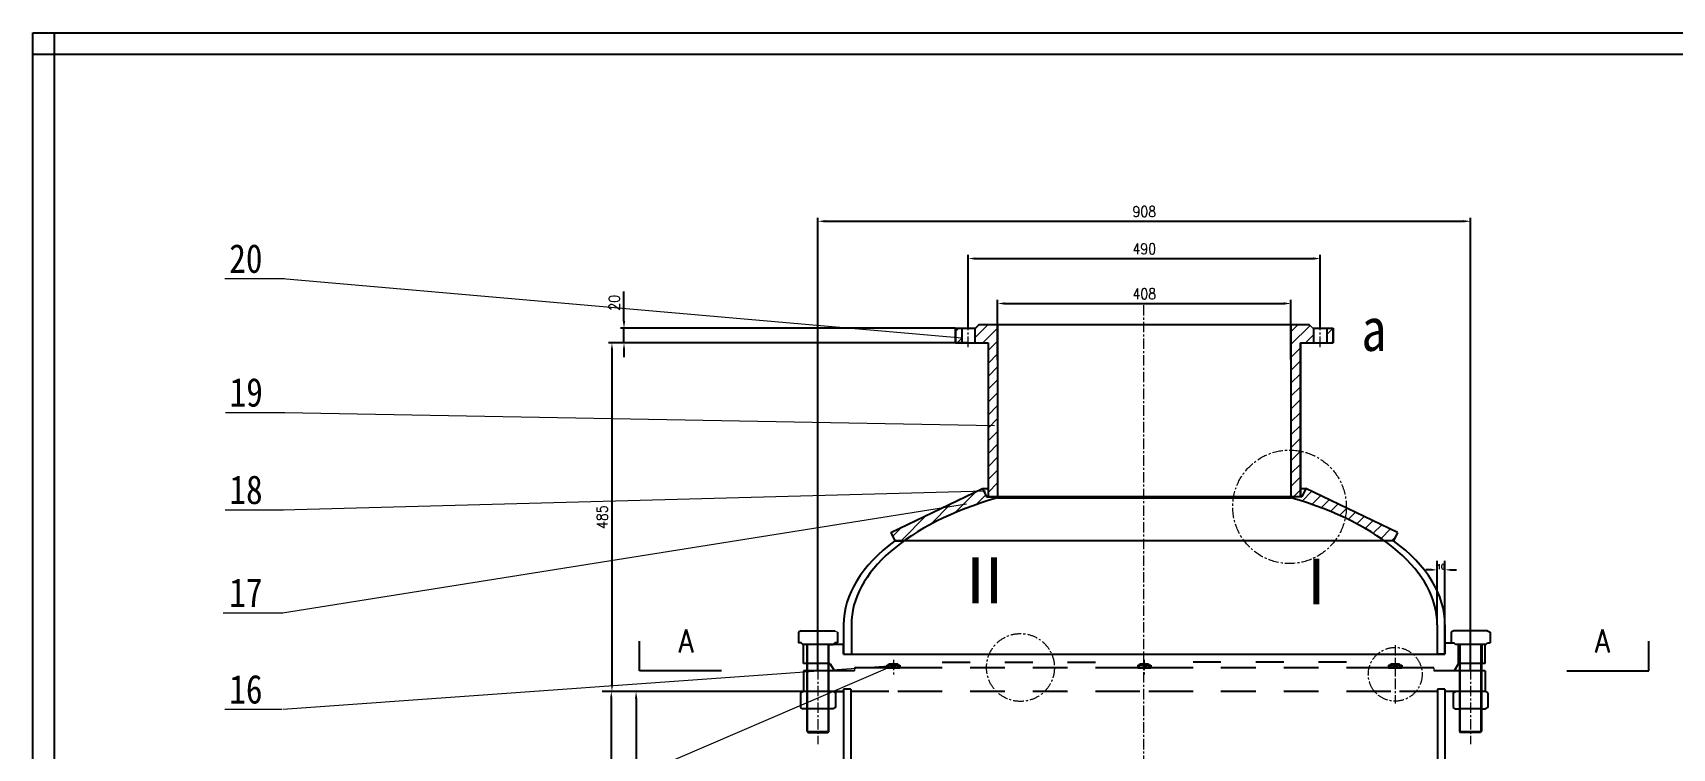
# Model space of a CAD drawing. Header units: millimetres. Extents: x -8339 to 1608, y -494 to 6634.
# Drawn here: x -8339 to -6057, y 5638 to 6634 of the extents above; entities that cross this region are included whole.
import ezdxf

# ---------------------------------------------------------------- set-up
doc = ezdxf.new("R2010")
doc.units = ezdxf.units.MM
doc.header["$LTSCALE"] = 38.72000122070312
doc.linetypes.add('CENTER', pattern=[0.6000000089406967, 0.375, -0.07500000298023224, 0.07500000298023224, -0.07500000298023224])
doc.layers.get('0').update_dxf_attribs({"lineweight": 18})
doc.layers.add('02___PRT_ALL_AXES', color=7, linetype='Continuous', lineweight=18)
doc.layers.add('3_ALL_AXES', color=7, linetype='Continuous', lineweight=18)
for name, color, linetype, lineweight, true_color in [('中心线', 7, 'CENTER', 18, 0xcc0000), ('剖面线', 2, 'Continuous', 18, 0xffff00), ('标注线', 3, 'Continuous', 9, 0x00ff00), ('细实线', 7, 'Continuous', 18, 0x002699)]:
    doc.layers.add(name, color=color, linetype=linetype, lineweight=lineweight, true_color=true_color)
doc.layers.add('粗实线', color=7, linetype='Continuous')
doc.styles.get("Standard").update_dxf_attribs({"font": 'txt.shx', "width": 0.85, "bigfont": 'gbcbig.shx'})
doc.styles.add('标注3.5', font='italic.shx', dxfattribs={"bigfont": 'gbcbig.shx'})
doc.dimstyles.new('ISO-25', dxfattribs={"dimtxt": 15, "dimasz": 10, "dimexe": 5, "dimexo": 0.625, "dimgap": 6, "dimtad": 1, "dimdec": 0, "dimtxsty": 'Standard', "dimcen": 2.5, "dimdle": 20, "dimadec": 0, "dimazin": 0, "dimtfac": 1, "dimtdec": 0, "dimtmove": 0, "dimatfit": 3, "dimfxl": 1, "dimlwd": -1, "dimlwe": -1, "dimarcsym": 0})
doc.dimstyles.get("Standard").update_dxf_attribs({"dimtxt": 30, "dimasz": 8, "dimexe": 0.18, "dimexo": 0.0625, "dimgap": 0.09, "dimtad": 1, "dimdsep": 46, "dimtxsty": 'Standard', "dimcen": 0.09, "dimdle": 16, "dimadec": 0, "dimazin": 0, "dimtfac": 1, "dimtofl": 0, "dimtmove": 0, "dimatfit": 3, "dimfxl": 1, "dimtolj": 1, "dimlwd": -1, "dimlwe": -1, "dimarcsym": 0})

# ---------------------------------------------------------------- blocks, each defined once
blk = doc.blocks.new('*X1')
at = {"layer": '粗实线', "linetype": 'Continuous'}
blk.add_hatch(color=0, dxfattribs=at).paths.add_polyline_path([(-6203.861734754509, 5745.595228676257), (-6195.861734754509, 5746.595228676257), (-6195.861734754509, 5744.595228676257)], flags=0)
at = {"layer": '粗实线', "color": 0, "linetype": 'Continuous'}
for p, q in [((-6089.789206487535, 5745.595228676257), (-6089.789206487535, 5786.764287259046)), ((-6089.789206487535, 5786.764287259046), (-6089.789206487535, 5786.764287259046)), ((-6203.861734754509, 5745.595228676257), (-6089.789206487535, 5745.595228676257))]:
    blk.add_line(p, q, dxfattribs=at)
blk = doc.blocks.new('*X2')
at = {"layer": '粗实线', "linetype": 'Continuous'}
blk.add_hatch(color=0, dxfattribs=at).paths.add_polyline_path([(-7380.431817162841, 5745.595228676257), (-7388.431817162841, 5744.595228676257), (-7388.431817162841, 5746.595228676257)], flags=0)
at = {"layer": '粗实线', "color": 0, "linetype": 'Continuous'}
for p, q in [((-7494.504345429829, 5745.595228676257), (-7494.504345429829, 5786.764287259046)), ((-7494.504345429829, 5786.764287259046), (-7494.504345429829, 5786.764287259046)), ((-7380.431817162841, 5745.595228676257), (-7494.504345429829, 5745.595228676257))]:
    blk.add_line(p, q, dxfattribs=at)
blk = doc.blocks.new('*X3')
at = {"layer": '标注线', "lineweight": 18}
for points in [[(-6392.524326981177, 5887.524360057509), (-6392.524326981177, 5884.857693390843), (-6384.524326981177, 5886.191026724176)], [(-6365.779429021176, 5887.524360057509), (-6365.779429021176, 5884.857693390843), (-6373.779429021176, 5886.191026724176)]]:
    blk.add_hatch(color=0, dxfattribs=at).paths.add_polyline_path(points, flags=0)
at = {"layer": '标注线', "color": 0, "lineweight": -2}
for p, q in [((-6384.524326981177, 5814.280942966252), (-6384.524326981177, 5898.863026724175)), ((-6373.779429021176, 5814.280942966252), (-6373.779429021176, 5898.863026724175)), ((-6392.524326981177, 5886.191026724176), (-6400.524326981177, 5886.191026724176)), ((-6365.779429021176, 5886.191026724176), (-6357.779429021176, 5886.191026724176))]:
    blk.add_line(p, q, dxfattribs=at)
at = {"layer": '标注线', "color": 0, "insert": (-6379.151878001177, 5890.691026724176), "char_height": 7, "width": 16.99999999999955, "attachment_point": 5}
blk.add_mtext('\\T1;10', dxfattribs=at)
blk = doc.blocks.new('*X6')
at = {"layer": '标注线', "lineweight": 18}
for points in [[(-7535.249824400109, 5709.023800106255), (-7532.583157733443, 5709.023800106255), (-7533.916491066776, 5717.023800106255)], [(-7535.249824400109, 5228.085024596259), (-7532.583157733443, 5228.085024596259), (-7533.916491066776, 5220.085024596259)]]:
    blk.add_hatch(color=0, dxfattribs=at).paths.add_polyline_path(points, flags=0)
at = {"layer": '标注线', "color": 0, "lineweight": -2}
for p, q in [((-7271.036571876181, 5717.023800106255), (-7546.588491066776, 5717.023800106255)), ((-7533.916491066776, 5709.023800106255), (-7533.916491066776, 5228.085024596259)), ((-7421.036571876181, 5220.085024596259), (-7546.588491066776, 5220.085024596259))]:
    blk.add_line(p, q, dxfattribs=at)
at = {"layer": '标注线', "color": 0, "insert": (-7539.916491066777, 5468.554412351256), "char_height": 10, "width": 36.42857142857201, "attachment_point": 5, "rotation": 90}
blk.add_mtext('\\T1;497', dxfattribs=at)
blk = doc.blocks.new('*X13')
at = {"layer": '标注线', "lineweight": 18}
for points in [[(-6986.258817821174, 6258.748786010235), (-6986.258817821174, 6255.415452676901), (-6996.258817821174, 6257.082119343568)], [(-6598.034734096175, 6258.748786010235), (-6598.034734096175, 6255.415452676901), (-6588.034734096175, 6257.082119343568)]]:
    blk.add_hatch(color=0, dxfattribs=at).paths.add_polyline_path(points, flags=0)
at = {"layer": '标注线', "color": 0, "lineweight": -2}
for p, q in [((-6996.258817821174, 6179.284916883755), (-6996.258817821174, 6262.082119343568)), ((-6986.258817821174, 6257.082119343568), (-6598.034734096175, 6257.082119343568)), ((-6588.034734096175, 6179.284916883755), (-6588.034734096175, 6262.082119343568))]:
    blk.add_line(p, q, dxfattribs=at)
at = {"layer": '标注线', "color": 0, "lineweight": 18, "insert": (-6792.146775958675, 6270.582119343568), "char_height": 15, "width": 54.64285714285734, "attachment_point": 5}
blk.add_mtext('\\T1;408', dxfattribs=at)
blk = doc.blocks.new('*X14')
at = {"layer": '标注线', "lineweight": 18}
for points in [[(-7027.044735141172, 6321.321257336942), (-7027.044735141172, 6317.987924003608), (-7037.044735141172, 6319.654590670275)], [(-6557.248816781069, 6321.321257336942), (-6557.248816781069, 6317.987924003608), (-6547.248816781069, 6319.654590670275)]]:
    blk.add_hatch(color=0, dxfattribs=at).paths.add_polyline_path(points, flags=0)
at = {"layer": '标注线', "color": 0, "lineweight": -2}
for p, q in [((-7037.044735141172, 6223.198182191258), (-7037.044735141172, 6324.654590670275)), ((-6547.248816781069, 6223.198182191258), (-6547.248816781069, 6324.654590670275)), ((-7027.044735141172, 6319.654590670275), (-6557.248816781069, 6319.654590670275))]:
    blk.add_line(p, q, dxfattribs=at)
at = {"layer": '标注线', "color": 0, "lineweight": 18, "insert": (-6792.146775961121, 6333.154590670275), "char_height": 15, "width": 54.64285714285734, "attachment_point": 5}
blk.add_mtext('\\T1;490', dxfattribs=at)
blk = doc.blocks.new('*X15')
at = {"layer": '标注线', "lineweight": 18}
for points in [[(-7236.228408611177, 6373.226083815718), (-7236.228408611177, 6369.892750482384), (-7246.228408611177, 6371.559417149051)], [(-6348.065143291018, 6373.226083815718), (-6348.065143291018, 6369.892750482384), (-6338.065143291018, 6371.559417149051)]]:
    blk.add_hatch(color=0, dxfattribs=at).paths.add_polyline_path(points, flags=0)
at = {"layer": '标注线', "color": 0, "lineweight": -2}
for p, q in [((-7246.228408611177, 5746.220228676257), (-7246.228408611177, 6376.559417149051)), ((-7236.228408611177, 6371.559417149051), (-6348.065143291018, 6371.559417149051)), ((-6338.065143291018, 5746.220228676257), (-6338.065143291018, 6376.559417149051))]:
    blk.add_line(p, q, dxfattribs=at)
at = {"layer": '标注线', "color": 0, "lineweight": 18, "insert": (-6792.146775951098, 6385.059417149051), "char_height": 15, "width": 54.64285714285734, "attachment_point": 5}
blk.add_mtext('\\T1;908', dxfattribs=at)
blk = doc.blocks.new('*X16')
at = {"layer": '标注线', "lineweight": 18}
for points in [[(-7534.659916451415, 6192.16501892626), (-7531.326583118081, 6192.16501892626), (-7532.993249784748, 6202.16501892626)], [(-7534.659916451415, 5727.023800106255), (-7531.326583118082, 5727.023800106255), (-7532.993249784749, 5717.023800106255)]]:
    blk.add_hatch(color=0, dxfattribs=at).paths.add_polyline_path(points, flags=0)
at = {"layer": '标注线', "color": 0, "lineweight": -2}
for p, q in [((-7037.669735141172, 6202.16501892626), (-7537.993249784748, 6202.16501892626)), ((-7532.993249784748, 6192.16501892626), (-7532.993249784749, 5727.023800106255)), ((-7267.261571876182, 5717.023800106255), (-7537.993249784749, 5717.023800106255))]:
    blk.add_line(p, q, dxfattribs=at)
at = {"layer": '标注线', "color": 0, "lineweight": 18, "insert": (-7546.493249784749, 5959.594409516257), "char_height": 15, "width": 54.64285714285734, "attachment_point": 5, "rotation": 90}
blk.add_mtext('\\T1;485', dxfattribs=at)
blk = doc.blocks.new('*X18')
at = {"layer": '标注线', "lineweight": 30}
for points in [[(-7501.057253516338, 5707.023800106255), (-7497.723920183004, 5707.023800106255), (-7499.390586849671, 5717.023800106255)], [(-7501.057253516339, 1608.184748253483), (-7497.723920183005, 1608.184748253483), (-7499.390586849672, 1598.184748253483)]]:
    blk.add_hatch(color=0, dxfattribs=at).paths.add_polyline_path(points, flags=0)
at = {"layer": '标注线', "color": 0, "lineweight": -2}
for p, q in [((-7267.261571876182, 5717.023800106255), (-7504.390586849671, 5717.023800106255)), ((-7499.390586849671, 5707.023800106255), (-7499.390586849672, 1608.184748253483)), ((-7238.988435139292, 1598.184748253483), (-7504.390586849672, 1598.184748253483))]:
    blk.add_line(p, q, dxfattribs=at)
at = {"layer": '标注线', "color": 0, "lineweight": 18, "insert": (-7512.890586849672, 3657.604274179868), "char_height": 15, "width": 72.85714285714266, "attachment_point": 5, "rotation": 90}
blk.add_mtext('\\T1;4119', dxfattribs=at)
blk = doc.blocks.new('*X22')
at = {"layer": '标注线', "lineweight": 18}
for points in [[(-7517.904267904047, 6232.573182191258), (-7514.570934570713, 6232.573182191258), (-7516.23760123738, 6222.573182191258)], [(-7517.904267904047, 6192.16501892626), (-7514.570934570713, 6192.16501892626), (-7516.23760123738, 6202.16501892626)]]:
    blk.add_hatch(color=0, dxfattribs=at).paths.add_polyline_path(points, flags=0)
at = {"layer": '标注线', "color": 0, "lineweight": -2}
for p, q in [((-7516.23760123738, 6232.573182191258), (-7516.23760123738, 6273.698182191258)), ((-7055.557287211182, 6222.573182191258), (-7521.23760123738, 6222.573182191258)), ((-7516.23760123738, 6202.16501892626), (-7516.23760123738, 6222.573182191258)), ((-7055.557287211182, 6202.16501892626), (-7521.23760123738, 6202.16501892626)), ((-7516.23760123738, 6192.16501892626), (-7516.23760123738, 6182.16501892626))]:
    blk.add_line(p, q, dxfattribs=at)
at = {"layer": '标注线', "color": 0, "lineweight": 18, "insert": (-7529.737601237382, 6258.135682191257), "char_height": 15, "width": 36.42857142857201, "attachment_point": 5, "rotation": 90}
blk.add_mtext('\\T1;20', dxfattribs=at)

msp = doc.modelspace()

# ---------------------------------------------------------------- hatches: boundary and pattern name
at = {"layer": '剖面线'}
h = msp.add_hatch(dxfattribs=at)
h.set_pattern_fill('ANSI31', color=256, scale=4, style=0)
h.set_pattern_definition([(45, (0, 0), (-8.980256121069152, 8.980256121069154), [])])
edge = h.paths.add_edge_path(flags=0)
edge.add_ellipse((-6792.146775961171, 5809.880942966252), major_axis=(-407.6224489800001, 4.991935274039624e-14), ratio=0.5006633789999999, start_angle=319.1247960990398, end_angle=340.7159916662624)
edge.add_line((-6996.258817830008, 5986.533781984543), (-6996.258817821174, 5987.996249646256))
edge.add_line((-6996.258817821174, 5987.996249646256), (-7011.534531061175, 5987.996249646256))
edge.add_line((-7011.534531061175, 5987.996249646256), (-7017.128262226172, 5999.652069256254))
edge.add_line((-7017.12826222618, 5999.652069256254), (-7144.679282636179, 5938.439203776257))
edge.add_line((-7144.679282636179, 5938.439203776257), (-7139.085551471174, 5926.783384161254))
edge.add_line((-7139.085551471174, 5926.783384161254), (-7126.26666976174, 5926.783384161254))
edge = h.paths.add_edge_path(flags=0)
edge.add_line((-6996.258817821189, 6227.675223006261), (-7021.769021906185, 6227.675223006261))
edge.add_line((-7021.769021906178, 6227.675223006261), (-7026.871062721185, 6222.573182191261))
edge.add_line((-7026.871062721185, 6222.573182191261), (-7027.861061671182, 6222.573182191261))
edge.add_line((-7027.861061671182, 6222.573182191261), (-7027.861061671182, 6202.165018926264))
edge.add_line((-7027.861061671182, 6202.165018926264), (-7009.524123946177, 6202.16501892626))
edge.add_line((-7009.524123946177, 6202.16501892626), (-7009.524123946177, 5988.611356953561))
edge.add_arc((-6836.712180523681, 5420.25112939983), 594.0516105982624, 106.9120802623588, 106.9184447645656)
edge.add_ellipse((-6792.146775961171, 5809.880942966252), major_axis=(418.36734694, 0), ratio=0.5, start_angle=140.5725146487556, end_angle=140.9277378798295)
edge.add_arc((-6836.712196230538, 5420.251180810027), 594.051556842174, 107.0073742132726, 107.0196533418708)
edge.add_ellipse((-6792.146775961171, 5809.880942966252), major_axis=(418.36734694, 0), ratio=0.5, start_angle=140.5725146487556, end_angle=140.9277378798295)
edge.add_arc((-6836.712140576105, 5420.250999757072), 594.0517462559909, 107.1090160319585, 107.1148395082104)
edge.add_line((-7011.534360153776, 5987.996249646256), (-6996.258817821182, 5987.996249646256))
edge.add_line((-6996.258817821174, 5987.996249646256), (-6996.258817821174, 6227.675223006261))
h.paths.add_polyline_path([(-7046.228408611177, 6222.573182191258), (-7054.932287211182, 6222.573182191258), (-7054.932287211167, 6202.165018926264), (-7046.228408611177, 6202.165018926264)], flags=0)
h.paths.add_polyline_path([(-6556.432490246168, 6222.573182191258), (-6557.422489196179, 6222.573182191258), (-6562.524530011172, 6227.675223006258), (-6574.769427971173, 6227.675223006258), (-6588.034734096175, 6227.675223006258), (-6588.034734096175, 6129.644610761252), (-6588.034734096175, 6068.420120966251), (-6588.034734096175, 5987.996249646256), (-6572.759020856175, 5987.996249646256), (-6574.769427971173, 5988.61141432126), (-6574.769427971173, 6068.420120966251), (-6574.769427971173, 6129.644610761252), (-6574.769427971173, 6202.165018926256), (-6556.432490246168, 6202.165018926256)], flags=0)
h.paths.add_polyline_path([(-6529.361264706183, 6222.573182191261), (-6538.065143306188, 6222.573182191261), (-6538.065143306173, 6202.16501892626), (-6529.361264706183, 6202.16501892626)], flags=0)
edge = h.paths.add_edge_path(flags=0)
edge.add_line((-6567.16528969117, 5999.652069256261), (-6572.759042858933, 5987.996203798471))
edge.add_line((-6572.759042858933, 5987.996203798471), (-6572.759191752183, 5987.996249646256))
edge.add_line((-6572.75919175218, 5987.996249646256), (-6588.034734096172, 5987.996249646256))
edge.add_line((-6588.034734096175, 5987.996249646256), (-6588.034734096175, 5986.533781985652))
edge.add_ellipse((-6792.146775961171, 5809.880942966252), major_axis=(-407.6224489800001, 4.991935274039624e-14), ratio=0.5006633789999999, start_angle=199.2840083337376, end_angle=220.8752039016279)
edge.add_line((-6458.026882160601, 5926.78338416125), (-6445.208000446172, 5926.78338416125))
edge.add_line((-6445.208000446176, 5926.78338416125), (-6439.614269281171, 5938.439203776254))
edge.add_line((-6439.614269281171, 5938.439203776254), (-6567.165289691166, 5999.652069256261))

# ---------------------------------------------------------------- linework, layer by layer
at = {"color": 7, "linetype": 'Continuous'}
for p, q in [((-6588.034734096175, 6227.675223006258), (-6574.769427971173, 6227.675223006258)), ((-6574.769427971173, 6227.675223006258), (-6562.524530011172, 6227.675223006258)), ((-6562.524530011172, 6227.675223006258), (-6557.422489196179, 6222.573182191258)), ((-6562.524530011172, 6227.675223006258), (-6557.422489196179, 6222.573182191258)), ((-6557.422489196179, 6222.573182191258), (-6556.432490246168, 6222.573182191258)), ((-6538.065143306173, 6202.16501892626), (-6529.361264706183, 6202.16501892626)), ((-7009.524123946177, 6129.644610761252), (-7009.524123946177, 6068.420120966251)), ((-6996.258817821174, 6129.644610761252), (-6996.258817821174, 6068.420120966251)), ((-7222.759020856175, 5801.411555206259), (-7219.128293936171, 5799.315354041255)), ((-7222.759020856175, 5801.411555206259), (-7219.128293936171, 5799.315354041255)), ((-7267.312592286181, 5782.329922556253), (-7261.534531061175, 5782.329922556253)), ((-7257.963102491181, 5782.329922556253), (-7266.636571876182, 5782.329922556253)), ((-7230.922286161179, 5782.329922556253), (-7230.922286161179, 5661.411555206252)), ((-6353.371265756171, 5782.329922556253), (-6359.149326981177, 5782.329922556253)), ((-6317.656980041168, 5782.329922556253), (-6326.330449426169, 5782.329922556253)), ((-6316.980959631183, 5782.329922556253), (-6322.759020856175, 5782.329922556253)), ((-6322.759020856175, 5782.329922556253), (-6322.759020856175, 5661.411555206252)), ((-7257.963102491181, 5755.799310311255), (-7266.636571876182, 5755.799310311255)), ((-7210.514122896174, 5769.064616431251), (-7199.769224936173, 5769.064616431251)), ((-7205.412082081181, 5769.064616431251), (-7210.514122896174, 5769.064616431251)), ((-7200.310041266174, 5769.064616431251), (-7205.412082081181, 5769.064616431251)), ((-7038.769153186179, 5757.840126636258), (-7034.687520531182, 5757.840126636258)), ((-6986.153530846176, 5757.840126636258), (-6982.071898191179, 5757.840126636258)), ((-6951.459653291183, 5757.840126636258), (-6947.378020641177, 5757.840126636258)), ((-6898.84403095118, 5757.840126636258), (-6894.762398301174, 5757.840126636258)), ((-6864.150153401178, 5757.840126636258), (-6860.06852074618, 5757.840126636258)), ((-6724.22503117117, 5757.840126636258), (-6720.143398516172, 5757.840126636258)), ((-6689.531153616176, 5757.840126636258), (-6685.449520966185, 5757.840126636258)), ((-6636.915531276173, 5757.840126636258), (-6632.833898626182, 5757.840126636258)), ((-6602.221653726171, 5757.840126636258), (-6598.140021071174, 5757.840126636258)), ((-6549.606031386183, 5757.840126636258), (-6545.524398731171, 5757.840126636258)), ((-6514.912153836181, 5757.840126636258), (-6510.830521181168, 5757.840126636258)), ((-6349.799837181171, 5755.799310311255), (-6350.820245346172, 5755.799310311255)), ((-7260.276878001169, 5717.023800106255), (-7267.146775961171, 5717.023800106255)), ((-7260.276878001169, 5717.023800106255), (-7267.146775961171, 5717.023800106255)), ((-7225.310041266174, 5717.023800106255), (-7232.179939226176, 5717.023800106255)), ((-7225.310041266174, 5717.023800106255), (-7232.179939226176, 5717.023800106255)), ((-6362.219593341172, 5715.155446896259), (-6358.983510651175, 5717.023800106255)), ((-6358.983510651175, 5717.023800106255), (-6352.113612691174, 5717.023800106255)), ((-6358.983510651175, 5717.023800106255), (-6352.113612691174, 5717.023800106255)), ((-6324.289633101173, 5717.023800106255), (-6351.840653511173, 5717.023800106255)), ((-6324.01667391618, 5717.023800106255), (-6317.146775961171, 5717.023800106255)), ((-6324.01667391618, 5717.023800106255), (-6317.146775961171, 5717.023800106255)), ((-7261.534531061175, 5661.411555206252), (-7230.922286161179, 5661.411555206252)), ((-6353.371265756171, 5661.411555206252), (-6322.759020856175, 5661.411555206252))]:
    msp.add_line(p, q, dxfattribs=at)
at = {"color": 2, "linetype": 'Continuous'}
for p, q in [((-7260.429939226176, 5660.306963374862), (-7260.429939226176, 5782.329922556253)), ((-7232.026878001184, 5660.306963369856), (-7232.026878001184, 5782.329922556253)), ((-6352.26667391618, 5660.306963369863), (-6352.26667391618, 5782.329922556253)), ((-6323.863612691174, 5660.306963374862), (-6323.863612691174, 5782.329922556253))]:
    msp.add_line(p, q, dxfattribs=at)
at = {"layer": '02___PRT_ALL_AXES', "color": 7, "linetype": 'Continuous'}
for p, q in [((-7121.997020421172, 5749.676861331254), (-7160.772530626172, 5749.676861331254)), ((-6798.269224941178, 5749.676861331251), (-6811.534531061175, 5749.676861331254)), ((-6772.759020856175, 5749.676861331254), (-6786.024326991174, 5749.676861331258)), ((-6423.521021291178, 5749.676861331254), (-6462.296531496178, 5749.676861331254)), ((-7257.963102491181, 5745.595228676257), (-7225.768663491182, 5745.595228676257)), ((-7223.398196336174, 5745.595228676257), (-7199.928808576181, 5745.595228676257)), ((-6389.085551471174, 5745.595228676257), (-6360.895355581176, 5745.595228676257)), ((-6358.524888426183, 5745.595228676257), (-6326.330449426169, 5745.595228676257)), ((-7257.963102491181, 5717.023800106255), (-7225.768663491182, 5717.023800106255)), ((-7032.686320546171, 5717.023800106255), (-7034.687520531182, 5717.023800106255)), ((-6384.364743341169, 5717.023800106255), (-6383.983510651175, 5717.023800106255)), ((-6373.779429021176, 5717.023800106255), (-6360.895355581176, 5717.023800106255)), ((-6358.524888426183, 5717.023800106255), (-6326.330449426169, 5717.023800106255))]:
    msp.add_line(p, q, dxfattribs=at)
at = {"layer": '3_ALL_AXES', "color": 7, "linetype": 'Continuous'}
for p, q in [((-6792.146775961171, 5759.877016866254), (-6792.146775961171, 5757.840126636258)), ((-6442.908776391182, 5759.877016866254), (-6442.908776391182, 5757.840126636258)), ((-6373.779429021176, 5717.023800106255), (-6358.983510651175, 5717.023800106255))]:
    msp.add_line(p, q, dxfattribs=at)
at = {"layer": '中心线'}
for p, q in [((-6793.185363911341, 6254.78142807221), (-6793.185363911353, 1036.976941026765)), ((-7037.044735141172, 6196.492576402432), (-7037.044735141172, 6228.800237645499)), ((-6547.248816780529, 6196.49257640754), (-6547.248816781198, 6228.800237650607)), ((-7246.228408611177, 5817.661866815733), (-7246.228408611177, 5643.41147102017)), ((-6338.065143297049, 5817.661866853721), (-6338.065143282468, 5643.411471058158)), ((-6442.908776396173, 5781.310724152516), (-6442.908776396173, 5700.244803888754))]:
    msp.add_line(p, q, dxfattribs=at)
at = {"layer": '中心线', "lineweight": 18}
for p, q in [((-7141.384775523679, 5760.858526699339), (-7141.384775523679, 5738.858097517966)), ((-6792.146775961178, 5760.858526699339), (-6792.146775961178, 5738.858097517966)), ((-6442.908776396181, 5760.85852669934), (-6442.908776396181, 5738.858097517968))]:
    msp.add_line(p, q, dxfattribs=at)
msp.add_circle((-6590, 5974), 79, dxfattribs=at)
at = {"layer": '中心线'}
for centre, radius in [((-6964.443633915421, 5750.263776749574), 47.22675422042448), ((-6442.908776396173, 5740.777764020635), 37.43230747910275)]:
    msp.add_circle(centre, radius, dxfattribs=at)
at = {"layer": '粗实线', "color": 7, "linetype": 'Continuous'}
for p, q in [((-8339.00000152683, -494.0000012342641), (-8339.00000152683, 6633.999998765732)), ((-8339.00000152683, 6633.999998765732), (-3299.000001526831, 6633.999998765732)), ((-8309.00000152683, -494.0000012342641), (-8309.00000152683, 6633.999998765732)), ((-8339.00000152683, 6603.999998765732), (-3299.000001526831, 6603.999998765732)), ((-7054.932287211182, 6222.573182191258), (-7054.932287211182, 6202.16501892626)), ((-7054.932287211182, 6222.573182191258), (-7046.228408611177, 6222.573182191258)), ((-7054.932287211182, 6222.573182191258), (-7026.87106272117, 6222.573182191258)), ((-7054.932287211182, 6202.16501892626), (-7054.932287211182, 6222.573182191258)), ((-7046.228408611177, 6222.573182191258), (-7046.228408611177, 6202.16501892626)), ((-7046.228408611177, 6222.573182191258), (-7046.228408611177, 6202.16501892626)), ((-7027.861061671182, 6222.573182191258), (-7027.861061671182, 6202.16501892626)), ((-7027.861061671182, 6222.573182191258), (-7026.87106272117, 6222.573182191258)), ((-7027.861061671182, 6222.573182191258), (-7027.861061671182, 6202.16501892626)), ((-7021.769021906178, 6227.675223006258), (-7026.87106272117, 6222.573182191258)), ((-7021.769021906178, 6227.675223006258), (-7026.87106272117, 6222.573182191258)), ((-7021.769021906178, 6227.675223006258), (-7009.524123946177, 6227.675223006258)), ((-7021.769021906178, 6227.675223006258), (-6562.524530011172, 6227.675223006258)), ((-7009.524123946177, 6227.675223006258), (-6996.258817821174, 6227.675223006258)), ((-6996.258817821174, 6227.675223006258), (-6996.258817821174, 6129.644610761252)), ((-6996.258817821174, 6227.675223006258), (-6996.258817821174, 5986.533781976252)), ((-6588.034734096175, 6227.675223006258), (-6588.034734096175, 6129.644610761252)), ((-6588.034734096175, 6227.675223006258), (-6588.034734096175, 5986.533781976252)), ((-6557.422489196179, 6222.573182191258), (-6529.361264706183, 6222.573182191258)), ((-6556.432490246168, 6222.573182191258), (-6556.432490246168, 6202.16501892626)), ((-6556.432490246168, 6222.573182191258), (-6556.432490246168, 6202.16501892626)), ((-6538.065143306173, 6222.573182191258), (-6538.065143306173, 6202.16501892626)), ((-6538.065143306173, 6222.573182191258), (-6529.361264706183, 6222.573182191258)), ((-6538.065143306173, 6222.573182191258), (-6538.065143306173, 6202.16501892626)), ((-6529.361264706183, 6222.573182191258), (-6529.361264706183, 6202.16501892626)), ((-6529.361264706183, 6202.16501892626), (-6529.361264706183, 6222.573182191258)), ((-7054.932287211182, 6202.16501892626), (-7046.228408611177, 6202.16501892626)), ((-7054.932287211182, 6202.16501892626), (-7009.524123946177, 6202.16501892626)), ((-7027.861061671182, 6202.16501892626), (-7009.524123946177, 6202.16501892626)), ((-7009.524123946177, 6202.16501892626), (-7009.524123946177, 6129.644610761252)), ((-7009.524123946177, 6202.16501892626), (-7009.524123946177, 5988.611414321256)), ((-6574.769427971173, 6202.16501892626), (-6556.432490246168, 6202.16501892626)), ((-6574.769427971173, 6202.16501892626), (-6574.769427971173, 6129.644610761252)), ((-6574.769427971173, 6202.16501892626), (-6529.361264706183, 6202.16501892626)), ((-6574.769427971173, 5988.611414321256), (-6574.769427971173, 6202.16501892626)), ((-6588.034734096175, 6129.644610761252), (-6588.034734096175, 6068.420120966251)), ((-6574.769427971173, 6129.644610761252), (-6574.769427971173, 6068.420120966251)), ((-7009.524123946177, 6068.420120966251), (-7009.524123946177, 5988.611414321256)), ((-6996.258817821174, 6068.420120966251), (-6996.258817821174, 5986.533781976252)), ((-6588.034734096175, 6068.420120966251), (-6588.034734096175, 5986.533781976252)), ((-6574.769427971173, 6068.420120966251), (-6574.769427971173, 5988.611414321256)), ((-7144.679282636179, 5938.439203776254), (-7017.12826222618, 5999.652069256257)), ((-7144.679282636179, 5938.439203776254), (-7017.12826222618, 5999.652069256257)), ((-7017.12826222618, 5999.652069256257), (-7011.534531061175, 5987.996249646256)), ((-7017.12826222618, 5999.652069256257), (-7009.524123946177, 5999.652069256257)), ((-7017.12826222618, 5999.652069256257), (-7011.534531061175, 5987.996249646256)), ((-6996.258817821174, 5986.533781976252), (-6588.034734096175, 5986.533781976252)), ((-6574.769427971173, 5999.652069256257), (-6567.16528969117, 5999.652069256257)), ((-6574.769427971173, 5988.611414321256), (-6572.759020856175, 5987.996249646256)), ((-6567.16528969117, 5999.652069256257), (-6572.759020856175, 5987.996249646256)), ((-6567.16528969117, 5999.652069256257), (-6572.759020856175, 5987.996249646256)), ((-6439.614269281171, 5938.439203776254), (-6567.16528969117, 5999.652069256257)), ((-6439.614269281171, 5938.439203776254), (-6567.16528969117, 5999.652069256257)), ((-7144.679282636179, 5938.439203776254), (-7139.085551471174, 5926.783384161254)), ((-7144.679282636179, 5938.439203776254), (-7139.085551471174, 5926.783384161254)), ((-6439.614269281171, 5938.439203776254), (-6445.208000446176, 5926.783384161254)), ((-6439.614269281171, 5938.439203776254), (-6445.208000446176, 5926.783384161254)), ((-7269.697796366178, 5801.411555206259), (-7273.328523286183, 5799.315354041255)), ((-7269.697796366178, 5801.411555206259), (-7273.328523286183, 5799.315354041255)), ((-7273.328523286183, 5799.315354041255), (-7273.328523286183, 5784.715126636251)), ((-7273.328523286183, 5799.315354041255), (-7273.328523286183, 5784.715126636251)), ((-7269.697796366178, 5801.411555206259), (-7222.759020856175, 5801.411555206259)), ((-7269.697796366178, 5801.411555206259), (-7222.759020856175, 5801.411555206259)), ((-7219.128293936171, 5799.315354041255), (-7219.128293936171, 5784.715126636251)), ((-7219.128293936171, 5799.315354041255), (-7219.128293936171, 5784.715126636251)), ((-7210.514122896174, 5809.880942966252), (-7210.514122896174, 5769.064616431251)), ((-7210.514122896174, 5809.880942966252), (-7210.514122896174, 5769.064616431251)), ((-7199.769224936173, 5809.880942966252), (-7199.769224936173, 5769.064616431251)), ((-7199.769224936173, 5809.880942966252), (-7199.769224936173, 5769.064616431251)), ((-6384.524326981177, 5809.880942966252), (-6384.524326981177, 5769.064616431251)), ((-6384.524326981177, 5809.880942966252), (-6384.524326981177, 5769.064616431251)), ((-6373.779429021176, 5809.880942966252), (-6373.779429021176, 5769.064616431251)), ((-6373.779429021176, 5769.064616431251), (-6373.779429021176, 5809.880942966252)), ((-6361.534531061175, 5801.411555206259), (-6365.165257981179, 5799.315354041255)), ((-6361.534531061175, 5801.411555206259), (-6365.165257981179, 5799.315354041255)), ((-6365.165257981179, 5799.315354041255), (-6365.165257981179, 5784.715126636251)), ((-6365.165257981179, 5799.315354041255), (-6365.165257981179, 5784.715126636251)), ((-6314.595755551171, 5801.411555206259), (-6361.534531061175, 5801.411555206259)), ((-6314.595755551171, 5801.411555206259), (-6361.534531061175, 5801.411555206259)), ((-6314.595755551171, 5801.411555206259), (-6310.965028631182, 5799.315354041255)), ((-6314.595755551171, 5801.411555206259), (-6310.965028631182, 5799.315354041255)), ((-6310.965028631182, 5799.315354041255), (-6310.965028631182, 5784.715126636251)), ((-6310.965028631182, 5799.315354041255), (-6310.965028631182, 5784.715126636251)), ((-7269.697796366178, 5784.715126636251), (-7273.328523286183, 5784.715126636251)), ((-7269.697796366178, 5784.715126636251), (-7273.328523286183, 5784.715126636251)), ((-7267.312592286181, 5782.329922556253), (-7269.697796366178, 5784.715126636251)), ((-7267.312592286181, 5782.329922556253), (-7269.697796366178, 5784.715126636251)), ((-7225.144224936173, 5782.329922556253), (-7267.312592286181, 5782.329922556253)), ((-7266.636571876182, 5755.799310311255), (-7266.636571876182, 5782.329922556253)), ((-7266.636571876182, 5755.799310311255), (-7266.636571876182, 5782.329922556253)), ((-7261.534531061175, 5782.329922556253), (-7261.534531061175, 5661.411555206252)), ((-7261.534531061175, 5661.411555206252), (-7261.534531061175, 5782.329922556253)), ((-7210.514122896174, 5782.329922556253), (-7234.493714736179, 5782.329922556253)), ((-7230.922286161179, 5782.329922556253), (-7225.144224936173, 5782.329922556253)), ((-7230.922286161179, 5661.411555206252), (-7230.922286161179, 5782.329922556253)), ((-7225.144224936173, 5782.329922556253), (-7222.759020856175, 5784.715126636251)), ((-7225.144224936173, 5782.329922556253), (-7222.759020856175, 5784.715126636251)), ((-7219.128293936171, 5784.715126636251), (-7222.759020856175, 5784.715126636251)), ((-7219.128293936171, 5784.715126636251), (-7222.759020856175, 5784.715126636251)), ((-7210.514122896174, 5779.268698066257), (-7210.514122896174, 5782.329922556253)), ((-7210.514122896174, 5769.064616431251), (-7210.514122896174, 5779.268698066257)), ((-6373.779429021176, 5784.715126636251), (-6361.534531061175, 5784.715126636251)), ((-6373.779429021176, 5779.268698066257), (-6373.779429021176, 5782.329922556253)), ((-6373.779429021176, 5769.064616431251), (-6373.779429021176, 5779.268698066257)), ((-6365.165257981179, 5784.715126636251), (-6361.534531061175, 5784.715126636251)), ((-6359.149326981177, 5782.329922556253), (-6361.534531061175, 5784.715126636251)), ((-6359.149326981177, 5782.329922556253), (-6361.534531061175, 5784.715126636251)), ((-6316.980959631183, 5782.329922556253), (-6359.149326981177, 5782.329922556253)), ((-6353.371265756171, 5782.329922556253), (-6353.371265756171, 5661.411555206252)), ((-6353.371265756171, 5782.329922556253), (-6353.371265756171, 5661.411555206252)), ((-6322.759020856175, 5782.329922556253), (-6322.759020856175, 5661.411555206252)), ((-6321.993714733676, 5755.799310311255), (-6321.993714733676, 5782.329922556253)), ((-6317.656980041168, 5755.799310311255), (-6317.656980041168, 5782.329922556253)), ((-6317.656980041168, 5755.799310311255), (-6317.656980041168, 5782.329922556253)), ((-6316.980959631183, 5782.329922556253), (-6314.595755551171, 5784.715126636251)), ((-6316.980959631183, 5782.329922556253), (-6314.595755551171, 5784.715126636251)), ((-6314.595755551171, 5784.715126636251), (-6310.965028631182, 5784.715126636251)), ((-6314.595755551171, 5784.715126636251), (-6310.965028631182, 5784.715126636251)), ((-7257.963102491181, 5755.799310311255), (-7266.636571876182, 5755.799310311255)), ((-7233.473306571178, 5755.799310311255), (-7234.493714736179, 5755.799310311255)), ((-7229.649813663012, 5755.799310274657), (-7234.493714736179, 5755.799310311255)), ((-7210.514122896174, 5769.064616431251), (-6373.779429021176, 5769.064616431251)), ((-7150.568448993669, 5753.297222820011), (-7132.201102053675, 5753.297222820011)), ((-7150.568448993669, 5753.297222820011), (-7150.568448993669, 5750.440079960014)), ((-7147.507224503673, 5753.297222820011), (-7147.507224503673, 5755.542120775014)), ((-7147.485584243682, 5755.542120775014), (-7135.283966803677, 5755.542120775014)), ((-7135.262326543686, 5753.297222820011), (-7135.262326543686, 5755.542120775014)), ((-7132.201102053675, 5753.297222820011), (-7132.201102053675, 5750.440079960014)), ((-7073.463030736167, 5757.840126636258), (-7069.381398081169, 5757.840126636258)), ((-6801.330449431168, 5753.297222820011), (-6782.963102491173, 5753.297222820011)), ((-6801.330449431168, 5753.297222820011), (-6801.330449431168, 5750.440079960014)), ((-6798.269224941171, 5753.297222820011), (-6798.269224941171, 5755.542120775014)), ((-6798.24758468118, 5755.542120775014), (-6786.045967241175, 5755.542120775014)), ((-6786.024326981184, 5753.297222820011), (-6786.024326981184, 5755.542120775014)), ((-6782.963102491173, 5753.297222820011), (-6782.963102491173, 5750.440079960014)), ((-6452.092449866171, 5753.297222820013), (-6433.725102926176, 5753.297222820013)), ((-6452.092449866171, 5753.297222820013), (-6452.092449866171, 5750.440079960016)), ((-6449.031225376174, 5753.297222820013), (-6449.031225376174, 5755.542120775016)), ((-6449.009585116183, 5755.542120775016), (-6436.807967676178, 5755.542120775016)), ((-6436.786327416187, 5753.297222820013), (-6436.786327416187, 5755.542120775016)), ((-6433.725102926176, 5753.297222820013), (-6433.725102926176, 5750.440079960016)), ((-6384.524326981177, 5769.064616431251), (-6373.779429021176, 5769.064616431251)), ((-6378.881469836168, 5769.064616431251), (-6383.983510651175, 5769.064616431251)), ((-6373.779429021176, 5769.064616431251), (-6378.881469836168, 5769.064616431251)), ((-6349.799837181171, 5755.799310311255), (-6350.820245346172, 5755.799310311255)), ((-6317.656980041168, 5755.799310311255), (-6326.330449426169, 5755.799310311255)), ((-6317.656980041168, 5755.799310311255), (-6326.330449426169, 5755.799310311255)), ((-7270.382858651182, 5715.155446896259), (-7267.146775961171, 5717.023800106255)), ((-7270.382858651182, 5715.155446896259), (-7267.146775961171, 5717.023800106255)), ((-7270.382858651182, 5715.155446896259), (-7270.382858651182, 5694.606439031255)), ((-7270.382858651182, 5715.155446896259), (-7270.382858651182, 5694.606439031255)), ((-7222.073958576178, 5715.155446896259), (-7225.310041266174, 5717.023800106255)), ((-7225.310041266174, 5717.023800106255), (-7210.514122896174, 5717.023800106255)), ((-7222.073958576178, 5715.155446896259), (-7225.310041266174, 5717.023800106255)), ((-7223.398196336174, 5717.023800106255), (-7210.514122896174, 5717.023800106255)), ((-7222.073958576178, 5715.155446896259), (-7222.073958576178, 5694.606439031255)), ((-7222.073958576178, 5715.155446896259), (-7222.073958576178, 5694.606439031255)), ((-7200.310041266174, 5720.085024596259), (-7210.514122896174, 5720.085024596259)), ((-7210.514122896174, 5720.085024596259), (-7210.514122896174, 5567.023800106255)), ((-7210.514122896174, 5720.085024596259), (-7210.514122896174, 5567.023800106255)), ((-7200.310041266174, 5720.085024596259), (-7200.310041266174, 5401.207473576253)), ((-7200.310041266174, 5720.085024596259), (-7200.310041266174, 5401.207473576253)), ((-7200.310041266174, 5717.023800106255), (-7199.928808576181, 5717.023800106255)), ((-6373.779429021176, 5720.085024596259), (-6383.983510651175, 5720.085024596259)), ((-6383.983510651175, 5720.085024596259), (-6383.983510651175, 3679.268698066256)), ((-6383.983510651175, 5720.085024596259), (-6383.983510651175, 3679.268698066256)), ((-6373.779429021176, 5720.085024596259), (-6373.779429021176, 3679.268698066256)), ((-6373.779429021176, 5720.085024596259), (-6373.779429021176, 3679.268698066256)), ((-6362.219593341172, 5715.155446896259), (-6358.983510651175, 5717.023800106255)), ((-6362.219593341172, 5715.155446896259), (-6362.219593341172, 5694.606439031255)), ((-6362.219593341172, 5715.155446896259), (-6362.219593341172, 5694.606439031255)), ((-6313.910693266168, 5715.155446896259), (-6317.146775961171, 5717.023800106255)), ((-6313.910693266168, 5715.155446896259), (-6317.146775961171, 5717.023800106255)), ((-6313.910693266168, 5715.155446896259), (-6313.910693266168, 5694.606439031255)), ((-6313.910693266168, 5715.155446896259), (-6313.910693266168, 5694.606439031255)), ((-7270.382858651182, 5694.606439031255), (-7267.146775961171, 5692.738085821258)), ((-7270.382858651182, 5694.606439031255), (-7267.146775961171, 5692.738085821258)), ((-7260.276878001169, 5692.738085821258), (-7267.146775961171, 5692.738085821258)), ((-7260.276878001169, 5692.738085821258), (-7267.146775961171, 5692.738085821258)), ((-7232.179939226176, 5692.738085821258), (-7260.276878001169, 5692.738085821258)), ((-7225.310041266174, 5692.738085821258), (-7232.179939226176, 5692.738085821258)), ((-7225.310041266174, 5692.738085821258), (-7232.179939226176, 5692.738085821258)), ((-7222.073958576178, 5694.606439031255), (-7225.310041266174, 5692.738085821258)), ((-7222.073958576178, 5694.606439031255), (-7225.310041266174, 5692.738085821258)), ((-6362.219593341172, 5694.606439031255), (-6358.983510651175, 5692.738085821258)), ((-6362.219593341172, 5694.606439031255), (-6358.983510651175, 5692.738085821258)), ((-6358.983510651175, 5692.738085821258), (-6352.113612691174, 5692.738085821258)), ((-6358.983510651175, 5692.738085821258), (-6352.113612691174, 5692.738085821258)), ((-6324.01667391618, 5692.738085821258), (-6352.113612691174, 5692.738085821258)), ((-6324.01667391618, 5692.738085821258), (-6317.146775961171, 5692.738085821258)), ((-6324.01667391618, 5692.738085821258), (-6317.146775961171, 5692.738085821258)), ((-6313.910693266168, 5694.606439031255), (-6317.146775961171, 5692.738085821258)), ((-6313.910693266168, 5694.606439031255), (-6317.146775961171, 5692.738085821258)), ((-7261.534531061175, 5661.411555206252), (-7260.003918816176, 5659.880942966252)), ((-7261.534531061175, 5661.411555206252), (-7260.003918816176, 5659.880942966252)), ((-7260.003918816176, 5659.880942966252), (-7232.452898406177, 5659.880942966252)), ((-7260.003918816176, 5659.880942966252), (-7232.452898406177, 5659.880942966252)), ((-7230.922286161179, 5661.411555206252), (-7232.452898406177, 5659.880942966252)), ((-7232.452898406177, 5659.880942966252), (-7230.922286161179, 5661.411555206252)), ((-6353.371265756171, 5661.411555206252), (-6351.840653511173, 5659.880942966252)), ((-6353.371265756171, 5661.411555206252), (-6351.840653511173, 5659.880942966252)), ((-6324.289633101173, 5659.880942966252), (-6351.840653511173, 5659.880942966252)), ((-6324.289633101173, 5659.880942966252), (-6351.840653511173, 5659.880942966252)), ((-6322.759020856175, 5661.411555206252), (-6324.289633101173, 5659.880942966252)), ((-6322.759020856175, 5661.411555206252), (-6324.289633101173, 5659.880942966252))]:
    msp.add_line(p, q, dxfattribs=at)
at = {"layer": '粗实线', "color": 40, "linetype": 'Continuous'}
for p, q in [((-6572.759020856175, 5987.996249646256), (-7011.534531061175, 5987.996249646256)), ((-6445.208000446176, 5926.783384161254), (-7139.085551471174, 5926.783384161254))]:
    msp.add_line(p, q, dxfattribs=at)
at = {"layer": '粗实线'}
for p, q in [((-7011.534360153762, 5987.996249646256), (-6996.258817821174, 5987.996249646256)), ((-6996.258817821174, 5987.996249646256), (-6996.258817830008, 5986.533781984543)), ((-7139.085551471174, 5926.783384161254), (-7126.26666976174, 5926.783384161254)), ((-6354.643738240034, 5755.799310311255), (-6354.643738240034, 5782.329922556253)), ((-7234.493714736179, 5755.799310311255), (-7257.963102491181, 5755.799310311255)), ((-7229.649813663012, 5755.799310274657), (-7223.269224921024, 5745.59522864019)), ((-7150.568448993669, 5749.676861331254), (-7132.201102053675, 5749.676861331254)), ((-7073.463030736167, 5757.840126636258), (-7034.687520531182, 5757.840126636258)), ((-6986.153530846176, 5757.840126636258), (-6947.378020641177, 5757.840126636258)), ((-6898.84403095118, 5757.840126636258), (-6860.06852074618, 5757.840126636258)), ((-6801.330449428672, 5749.676861331254), (-6782.963102493669, 5749.676861331254)), ((-6798.269224941178, 5749.676861331251), (-6786.024326991174, 5749.676861331254)), ((-6685.449520970943, 5757.840126633253), (-6724.225031175943, 5757.840126634344)), ((-6598.140021075947, 5757.84012663079), (-6636.915531280946, 5757.840126631885)), ((-6510.830521185942, 5757.840126628331), (-6549.606031390941, 5757.840126629422)), ((-6452.092449863675, 5749.676861331254), (-6433.725102923666, 5749.676861331254)), ((-6354.643738240034, 5755.799310311255), (-6361.024326981177, 5745.595228676257)), ((-6350.820245346172, 5755.799310311255), (-6354.643738240034, 5755.799310311255)), ((-6326.330449426169, 5755.799310311255), (-6349.799837181171, 5755.799310311255))]:
    msp.add_line(p, q, dxfattribs=at)
at = {"layer": '粗实线', "color": 6, "linetype": 'Continuous'}
for p, q in [((-7073.463030736167, 5749.676861331258), (-7195.208000446176, 5749.676861331254)), ((-6986.153530846176, 5749.676861331251), (-7034.687520531167, 5749.676861331254)), ((-6898.84403095118, 5749.676861331254), (-6947.378020641177, 5749.676861331251)), ((-6798.269224941178, 5749.676861331254), (-6860.06852074618, 5749.676861331251)), ((-6724.22503117117, 5749.676861331258), (-6786.024326991174, 5749.676861331254)), ((-6636.915531276173, 5749.676861331258), (-6685.449520966185, 5749.676861331262)), ((-6549.606031386183, 5749.676861331254), (-6598.140021071174, 5749.676861331254)), ((-6389.085551471174, 5749.676861331254), (-6510.830521181168, 5749.676861331258)), ((-7199.289633101173, 5745.595228676257), (-7266.636571876182, 5745.595228676257)), ((-7266.636571876182, 5745.595228676257), (-7266.636571876182, 5717.023800106255)), ((-7195.208000446176, 5745.595228676257), (-7223.269224936173, 5745.595228676257)), ((-6317.656980041168, 5745.595228676257), (-6389.085551471174, 5745.595228676257)), ((-6317.656980041168, 5745.595228676257), (-6317.656980041168, 5717.023800106255)), ((-7210.514122896174, 5717.023800106255), (-7266.636571876182, 5717.023800106255)), ((-7147.507224501184, 5717.023800106248), (-7200.310041266174, 5717.023800106259)), ((-7073.463030736167, 5717.023800106252), (-7135.26232655118, 5717.023800106248)), ((-6986.153530846176, 5717.023800106252), (-7034.687520531182, 5717.023800106252)), ((-6898.84403095118, 5717.023800106248), (-6947.378020641177, 5717.023800106252)), ((-6798.269224941178, 5717.023800106252), (-6860.06852074618, 5717.023800106255)), ((-6724.22503117117, 5717.023800106259), (-6786.024326991174, 5717.023800106255)), ((-6636.915531276173, 5717.023800106248), (-6685.44952096617, 5717.023800106252)), ((-6549.606031386183, 5717.023800106255), (-6598.140021071174, 5717.023800106255)), ((-6449.031225371175, 5717.023800106259), (-6510.830521181168, 5717.023800106259)), ((-6383.983510651175, 5717.023800106252), (-6436.786327421171, 5717.023800106252)), ((-6317.656980041168, 5717.023800106255), (-6373.779429021176, 5717.023800106252))]:
    msp.add_line(p, q, dxfattribs=at)
at = {"layer": '粗实线', "color": 6, "lineweight": 18}
for p, q in [((-7195.208000446176, 5749.676861331254), (-7195.208000446178, 5745.595228676257)), ((-6389.085551471174, 5749.676861331254), (-6389.085551471174, 5745.595228676257)), ((-7199.928808576181, 5745.595228676257), (-7195.208000446177, 5745.595228676258)), ((-6389.085551471174, 5745.595228676257), (-6389.085551471174, 5745.595228676257))]:
    msp.add_line(p, q, dxfattribs=at)
at = {"layer": '粗实线', "lineweight": 18}
for p, q in [((-7150.568448993684, 5750.440079960014), (-7151.738946361432, 5750.440079960014)), ((-7151.738946361432, 5750.440079960014), (-7151.738946361432, 5749.676861331256)), ((-7150.568448993684, 5750.440079960014), (-7141.233182245117, 5750.440079960014)), ((-7132.201102053675, 5750.440079960014), (-7141.536368802242, 5750.440079960014)), ((-7132.201102053675, 5750.440079960014), (-7131.030604685927, 5750.440079960014)), ((-7131.030604685927, 5750.440079960014), (-7131.030604685927, 5749.676861331256)), ((-6801.330449431182, 5750.440079960014), (-6802.50094679893, 5750.440079960014)), ((-6802.50094679893, 5750.440079960014), (-6802.50094679893, 5749.676861331256)), ((-6801.330449431182, 5750.440079960014), (-6791.995182682615, 5750.440079960014)), ((-6782.963102491173, 5750.440079960014), (-6792.29836923974, 5750.440079960014)), ((-6782.963102491173, 5750.440079960014), (-6781.792605123425, 5750.440079960014)), ((-6781.792605123425, 5750.440079960014), (-6781.792605123425, 5749.676861331256)), ((-6452.092449866185, 5750.440079960016), (-6453.262947233933, 5750.440079960016)), ((-6453.262947233933, 5750.440079960016), (-6453.262947233933, 5749.676861331258)), ((-6452.092449866185, 5750.440079960016), (-6442.757183117618, 5750.440079960016)), ((-6433.725102926176, 5750.440079960016), (-6443.060369674743, 5750.440079960016)), ((-6433.725102926176, 5750.440079960016), (-6432.554605558428, 5750.440079960016)), ((-6432.554605558428, 5750.440079960016), (-6432.554605558428, 5749.676861331258))]:
    msp.add_line(p, q, dxfattribs=at)
at = {"layer": '粗实线', "color": 7, "linetype": 'Continuous'}
for centre, radius, start, end in [((-6836.712185986166, 5420.251147371253), 594.0515918149998, 106.912075229487, 107.1148521964685), ((-6747.581366041181, 5420.251147016259), 594.0515921900001, 72.88514780364022, 73.08792477040343)]:
    msp.add_arc(centre, radius, start, end, dxfattribs=at)
for major_axis, ratio, start_param, end_param in [((-407.6224489799999, 4.991935274039622e-14), 0.5006633789999999, 5.236840112179586, 6.283185307179586), ((418.3673469399999, 5.225411939896451e-14), 0.5, 2.1171613556, 2.122795167), ((-407.6224489799999, 4.991935274039622e-14), 0.5006633789999999, 3.141592569, 4.187937848599999), ((418.3673469399999, 5.225411939896451e-14), 0.5, 1.0187974866, 1.024431298), ((418.3673469399999, 5.225411939896451e-14), 0.5, 2.5485934291, 3.1415927174), ((418.3673469399999, 5.225411939896451e-14), 0.5, 0, 0.5929992245204129), ((-418.3673469399999, 5.123522322978411e-14), 0.5, 3.141592653579586, 3.734591878079586)]:
    msp.add_ellipse((-6792.14677596117, 5809.880942966251), major_axis=major_axis, ratio=ratio, start_param=start_param, end_param=end_param, dxfattribs=at)
for points in [[(-7150.568448993668, 5752.476970190009), (-7149.093397164987, 5752.968654133458), (-7147.531453407326, 5753.297222820011), (-7145.976612258673, 5753.297222820011)], [(-7145.976612258673, 5753.297222820011), (-7144.421771110021, 5753.297222820011), (-7142.859827352359, 5752.968654133458), (-7141.384775523678, 5752.476970190009)], [(-7141.384775523678, 5752.476970190009), (-7139.90972374308, 5752.968654116875), (-7138.347780041468, 5753.297222820009), (-7136.792938943676, 5753.297222820009)], [(-7136.792938943676, 5753.297222820009), (-7135.23809774416, 5753.297222820009), (-7133.676153930942, 5752.968654148542), (-7132.201102053674, 5752.476970190008)], [(-6801.33044943116, 5752.47697019001), (-6799.855397602483, 5752.968654133458), (-6798.293453844826, 5753.297222820011), (-6796.738612696179, 5753.297222820011)], [(-6796.738612696179, 5753.297222820011), (-6795.183771547527, 5753.297222820011), (-6793.621827789865, 5752.968654133458), (-6792.146775961184, 5752.476970190009)], [(-6792.146775961184, 5752.476970190009), (-6790.671724180581, 5752.968654116877), (-6789.109780478965, 5753.297222820009), (-6787.554939381167, 5753.297222820009)], [(-6787.554939381167, 5753.297222820009), (-6786.000098181656, 5753.297222820009), (-6784.438154368443, 5752.968654148541), (-6782.96310249118, 5752.476970190009)], [(-6452.092449866162, 5752.47697019001), (-6450.617398037482, 5752.968654133459), (-6449.055454279819, 5753.297222820011), (-6447.500613131167, 5753.297222820011)], [(-6447.500613131167, 5753.297222820011), (-6445.945771982516, 5753.297222820011), (-6444.383828224853, 5752.968654133459), (-6442.908776396172, 5752.47697019001)], [(-6442.908776396172, 5752.47697019001), (-6441.433724615574, 5752.968654116877), (-6439.871780913963, 5753.297222820011), (-6438.31693981617, 5753.297222820011)], [(-6438.31693981617, 5753.297222820011), (-6436.762098616654, 5753.297222820011), (-6435.200154803436, 5752.968654148544), (-6433.725102926168, 5752.47697019001)]]:
    msp.add_open_spline(points, degree=3, dxfattribs=at)
at = {"layer": '细实线', "lineweight": 18}
for p, q in [((-7988.678659975537, 6291.299632120946), (-8071.506229348467, 6291.299632120946)), ((-7046.228408611177, 6209), (-7991.585478973801, 6291.299632120946)), ((-7988, 6105), (-8071, 6105)), ((-7000.468224116085, 6086.529541328241), (-7988.678659975537, 6105)), ((-7013, 5996), (-7991.585478973801, 5969.400743195674)), ((-7039.769314515689, 5977.831381430093), (-7991.585478973801, 5826)), ((-7990.237989409085, 5969.400743195672), (-8071.271875097425, 5969.400743195672)), ((-7991, 5826), (-8074, 5826)), ((-7992.373520253649, 5387), (-7149, 5750)), ((-7148, 5752), (-7991, 5692)), ((-7992.373520253649, 5691.642700229067), (-8071.908569696964, 5691.642700229067))]:
    msp.add_line(p, q, dxfattribs=at)

# ---------------------------------------------------------------- block references
at = {"layer": '粗实线'}
for name in ['*X2', '*X1']:
    msp.add_blockref(name, (0, 0), dxfattribs=at)

# ---------------------------------------------------------------- texts
at = {"layer": '粗实线', "lineweight": 18, "insert": (-6489.950898048163, 6251.121664630103), "char_height": 60, "width": 74.22445959949255, "attachment_point": 1}
msp.add_mtext('\\T1;{\\fFangSong|b0|i0|c0|p13;a}', dxfattribs=at)
at = {"layer": '粗实线', "char_height": 31.99999999999999, "width": 110.5683655753018}
for insert, attachment_point in [((-7419.232059654852, 5803.063912894328), 3), ((-6165.061492262495, 5803.063912894328), 1)]:
    msp.add_mtext('\\T1;A', dxfattribs=dict(at, insert=insert, attachment_point=attachment_point))
at = {"layer": '细实线', "color": 3, "lineweight": 18, "char_height": 39.99999999999999, "width": 63.41452102619858, "attachment_point": 1}
for s, insert in [('\\T1;{\\fFangSong|b0|i0|c0|p13;20}', (-8065.568872611868, 6339.754601835674)), ('\\T1;{\\fFangSong|b0|i0|c0|p13;19}', (-8065.062643263402, 6153.45496971473)), ('\\T1;{\\fFangSong|b0|i0|c0|p13;18}', (-8065.334518360818, 6017.855712910401)), ('\\T1;{\\fFangSong|b0|i0|c0|p13;17}', (-8065.515429381398, 5874.454969714729)), ('\\T1;{\\fFangSong|b0|i0|c0|p13;16}', (-8065.515429381398, 5740.097669943795))]:
    msp.add_mtext(s, dxfattribs=dict(at, insert=insert))
at = {"layer": '细实线', "color": 0, "char_height": 119.7462178701435, "width": 316.1909438857883, "attachment_point": 5, "style": '标注3.5'}
for s, insert in [('\\T1;{\\fSimSun|b0|i0|c0|p13;\\H0.5345x;Ⅱ} ', (-7014.208116394695, 5871.591022357558)), ('\\T1;{\\fSimSun|b0|i0|c0|p13;\\H0.5345x;Ⅰ} ', (-6552.707454199883, 5870.015918212312))]:
    msp.add_mtext(s, dxfattribs=dict(at, insert=insert))

# ---------------------------------------------------------------- dimensions: what is measured, and where the dimension line sits
at = {"layer": '标注线', "color": 3, "lineweight": 18}
for base, p1, p2, picture, middle in [((-6338.065143291018, 6371.559417149051), (-7246.228408611177, 5745.595228676257), (-6338.065143291018, 5745.595228676257), '*X15', (-6792.146775951099, 6371.559417149051)), ((-6547.248816781069, 6319.654590670275), (-7037.044735141172, 6222.573182191258), (-6547.248816781069, 6222.573182191258), '*X14', (-6792.14677596112, 6319.654590670275)), ((-6588.034734096175, 6257.082119343568), (-6996.258817821174, 6178.659916883755), (-6588.034734096175, 6178.659916883755), '*X13', (-6792.146775958675, 6257.082119343568))]:
    dim = msp.add_linear_dim(base=base, p1=p1, p2=p2, dimstyle='ISO-25', override={"dimsah": 1, "dimtolj": 1}, dxfattribs=at)
    dim.commit()
    dim.dimension.update_dxf_attribs({"geometry": picture, "text_midpoint": middle})
for base, p1, p2, picture, middle in [((-7516.23760123738, 6222.573182191258), (-7054.932287211182, 6202.16501892626), (-7054.932287211182, 6222.573182191258), '*X22', (-7516.23760123738, 6258.135682191257)), ((-7499.390586849672, 1598.184748253483), (-7266.636571876182, 5717.023800106255), (-7238.363435139292, 1598.184748253483), '*X18', (-7499.390586849672, 3657.604274179868))]:
    dim = msp.add_linear_dim(base=base, p1=p1, p2=p2, angle=90, dimstyle='ISO-25', override={"dimsah": 1, "dimtolj": 1}, dxfattribs=at)
    dim.commit()
    dim.dimension.update_dxf_attribs({"geometry": picture, "text_midpoint": middle, "dimtype": 160})
dim = msp.add_linear_dim(base=(-7532.993249784749, 5717.023800106255), p1=(-7037.044735141172, 6202.16501892626), p2=(-7266.636571876182, 5717.023800106255), angle=90, dimstyle='ISO-25', override={"dimsah": 1, "dimtolj": 1}, dxfattribs=at)
dim.commit()
dim.dimension.update_dxf_attribs({"geometry": '*X16', "text_midpoint": (-7532.993249784749, 5959.594409516257)})
at = {"layer": '标注线'}
dim = msp.add_linear_dim(base=(-6373.779429021176, 5886.191026724176), p1=(-6384.524326981177, 5809.880942966252), p2=(-6373.779429021176, 5809.880942966252), text='10', dimstyle='Standard', override={"dimtxt": 7, "dimexe": 12.672, "dimexo": 4.4, "dimgap": 1, "dimtoh": 1, "dimdec": 0, "dimzin": 0, "dimsah": 1, "dimtdec": 0, "dimatfit": 0, "dimtzin": 0}, dxfattribs=at)
dim.commit()
dim.dimension.update_dxf_attribs({"geometry": '*X3', "text_midpoint": (-6373.779429021176, 5886.191026724176), "dimtype": 160})
dim = msp.add_linear_dim(base=(-7533.916491066776, 5220.085024596259), p1=(-7266.636571876182, 5717.023800106255), p2=(-7416.636571876182, 5220.085024596259), angle=90, dimstyle='Standard', override={"dimtxt": 10, "dimexe": 12.672, "dimexo": 4.4, "dimgap": 1, "dimtoh": 1, "dimdec": 0, "dimzin": 0, "dimsah": 1, "dimtdec": 0, "dimatfit": 0, "dimtzin": 0}, dxfattribs=at)
dim.commit()
dim.dimension.update_dxf_attribs({"geometry": '*X6', "text_midpoint": (-7533.916491066776, 5468.554412351256)})

doc.saveas('drawing.dxf')
